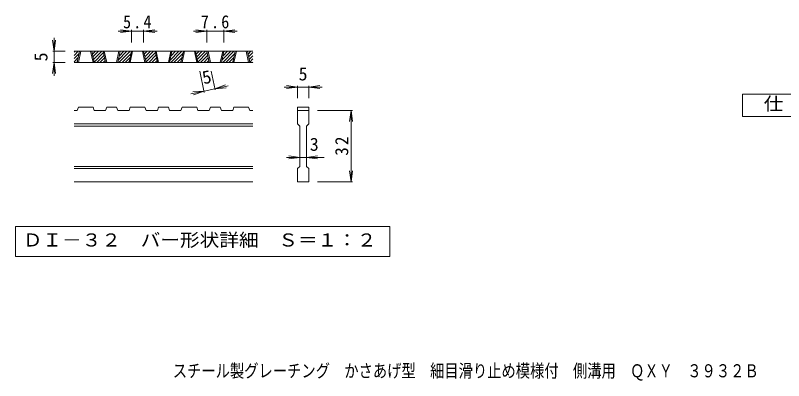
# Model space of a CAD drawing. Units: millimetres on the paper, enlarged 5 times, with parts at other scales. Extents: x -769 to 886, y -683 to 633.
# Drawn here: x -625 to 235, y -683 to -274 of the extents above; entities that cross this region are included whole.
import ezdxf
from ezdxf.enums import TextEntityAlignment as Align

# ---------------------------------------------------------------- set-up
doc = ezdxf.new("R2010")
doc.units = ezdxf.units.MM
doc.header["$LTSCALE"] = 5
for name, color, linetype, lineweight in [('D-0_通り芯', 3, 'Continuous', 9), ('D-4_寸法', 7, 'Continuous', 9), ('F-4_F-4ﾚｲﾔ', 2, 'Continuous', 9)]:
    doc.layers.add(name, color=color, linetype=linetype, lineweight=lineweight)
doc.layers.add('F-5_F-5ﾚｲﾔ', color=2, linetype='Continuous')
doc.styles.add('ＭＳ ゴシック', font='')
doc.styles.get('ＭＳ ゴシック').set_extended_font_data('MS Gothic')

msp = doc.modelspace()

# ---------------------------------------------------------------- linework, layer by layer
at = {"layer": 'D-0_通り芯'}
for p, q in [((-558.773, -318.658), (-554.24, -314.124)), ((-558.773, -315.122), (-557.775, -314.124)), ((-358.773, -314.124), (-558.773, -314.124)), ((-558.773, -322.193), (-553.192, -316.612)), ((-555.335, -326.624), (-552.66, -314.124)), ((-554.085, -326.624), (-551.41, -314.124)), ((-540.335, -314.124), (-537.66, -326.624)), ((-539.085, -314.124), (-536.41, -326.624)), ((-538.999, -314.523), (-538.6, -314.124)), ((-538.376, -317.436), (-535.065, -314.124)), ((-537.753, -320.348), (-531.529, -314.124)), ((-537.129, -323.26), (-527.993, -314.124)), ((-536.506, -326.173), (-525.977, -315.643)), ((-523.627, -326.624), (-526.302, -314.124)), ((-522.377, -326.624), (-525.052, -314.124)), ((-508.627, -314.124), (-511.302, -326.624)), ((-507.377, -314.124), (-510.052, -326.624)), ((-509.464, -323.879), (-499.709, -314.124)), ((-508.674, -326.624), (-496.174, -314.124)), ((-508.501, -319.381), (-503.245, -314.124)), ((-507.539, -314.883), (-506.78, -314.124)), ((-505.138, -326.624), (-495.126, -316.612)), ((-497.269, -326.624), (-494.594, -314.124)), ((-496.019, -326.624), (-493.344, -314.124)), ((-482.269, -314.124), (-479.594, -326.624)), ((-481.019, -314.124), (-478.344, -326.624)), ((-480.933, -314.523), (-480.534, -314.124)), ((-480.31, -317.436), (-476.999, -314.124)), ((-479.687, -320.348), (-473.463, -314.124)), ((-479.063, -323.26), (-469.927, -314.124)), ((-478.44, -326.173), (-467.911, -315.643)), ((-465.561, -326.624), (-468.236, -314.124)), ((-464.311, -326.624), (-466.986, -314.124)), ((-450.561, -314.124), (-453.236, -326.624)), ((-449.311, -314.124), (-451.986, -326.624)), ((-451.398, -323.879), (-441.643, -314.124)), ((-450.608, -326.624), (-438.108, -314.124)), ((-450.435, -319.381), (-445.179, -314.124)), ((-449.473, -314.883), (-448.714, -314.124)), ((-447.072, -326.624), (-437.06, -316.612)), ((-439.202, -326.624), (-436.527, -314.124)), ((-437.952, -326.624), (-435.277, -314.124)), ((-424.202, -314.124), (-421.527, -326.624)), ((-422.952, -314.124), (-420.277, -326.624)), ((-422.867, -314.523), (-422.468, -314.124)), ((-422.244, -317.436), (-418.932, -314.124)), ((-421.621, -320.348), (-415.397, -314.124)), ((-420.997, -323.26), (-411.861, -314.124)), ((-420.374, -326.173), (-409.845, -315.643)), ((-407.494, -326.624), (-410.169, -314.124)), ((-406.244, -326.624), (-408.919, -314.124)), ((-392.494, -314.124), (-395.169, -326.624)), ((-391.244, -314.124), (-393.919, -326.624)), ((-393.332, -323.879), (-383.577, -314.124)), ((-392.542, -326.624), (-380.042, -314.124)), ((-392.369, -319.381), (-387.113, -314.124)), ((-391.407, -314.883), (-390.648, -314.124)), ((-389.006, -326.624), (-378.994, -316.612)), ((-381.136, -326.624), (-378.461, -314.124)), ((-379.886, -326.624), (-377.211, -314.124)), ((-366.136, -314.124), (-363.461, -326.624)), ((-364.886, -314.124), (-362.211, -326.624)), ((-364.801, -314.523), (-364.402, -314.124)), ((-364.178, -317.436), (-360.866, -314.124)), ((-363.555, -320.348), (-358.773, -315.566)), ((-558.773, -325.729), (-554.155, -321.11)), ((-358.773, -326.624), (-558.773, -326.624)), ((-556.133, -326.624), (-555.117, -325.608)), ((-533.423, -326.624), (-525.353, -318.555)), ((-529.887, -326.624), (-524.73, -321.468)), ((-526.351, -326.624), (-524.107, -324.38)), ((-501.603, -326.624), (-496.088, -321.11)), ((-498.067, -326.624), (-497.051, -325.608)), ((-475.357, -326.624), (-467.287, -318.555)), ((-471.821, -326.624), (-466.664, -321.468)), ((-468.285, -326.624), (-466.041, -324.38)), ((-443.537, -326.624), (-438.022, -321.11)), ((-440.001, -326.624), (-438.985, -325.608)), ((-417.291, -326.624), (-409.221, -318.555)), ((-413.755, -326.624), (-408.598, -321.468)), ((-410.219, -326.624), (-407.975, -324.38)), ((-385.471, -326.624), (-379.956, -321.11)), ((-381.935, -326.624), (-380.919, -325.608)), ((-362.931, -323.26), (-358.773, -319.102)), ((-362.308, -326.173), (-358.773, -322.637)), ((-359.224, -326.624), (-358.773, -326.173)), ((-555.335, -380.374), (-554.085, -376.624)), ((-537.66, -376.624), (-554.085, -376.624)), ((-537.66, -376.624), (-536.41, -380.374)), ((-523.627, -380.374), (-522.377, -376.624)), ((-511.302, -376.624), (-522.377, -376.624)), ((-511.302, -376.624), (-510.052, -380.374)), ((-497.269, -380.374), (-496.019, -376.624)), ((-479.594, -376.624), (-496.019, -376.624)), ((-478.344, -380.374), (-479.594, -376.624)), ((-465.561, -380.374), (-464.311, -376.624)), ((-453.236, -376.624), (-464.311, -376.624)), ((-453.236, -376.624), (-451.986, -380.374)), ((-439.202, -380.374), (-437.952, -376.624)), ((-437.952, -376.624), (-421.527, -376.624)), ((-420.277, -380.374), (-421.527, -376.624)), ((-407.494, -380.374), (-406.244, -376.624)), ((-395.169, -376.624), (-406.244, -376.624)), ((-395.169, -376.624), (-393.919, -380.374)), ((-381.136, -380.374), (-379.886, -376.624)), ((-379.886, -376.624), (-363.461, -376.624)), ((-362.211, -380.374), (-363.461, -376.624)), ((-308.773, -376.624), (-296.273, -376.624)), ((-308.773, -376.624), (-308.773, -380.374)), ((-296.273, -376.624), (-296.273, -380.374)), ((-555.335, -380.374), (-558.773, -380.374)), ((-523.627, -380.374), (-536.41, -380.374)), ((-497.269, -380.374), (-510.052, -380.374)), ((-465.561, -380.374), (-478.344, -380.374)), ((-439.202, -380.374), (-451.986, -380.374)), ((-407.494, -380.374), (-420.277, -380.374)), ((-381.136, -380.374), (-393.919, -380.374)), ((-358.773, -380.374), (-362.211, -380.374)), ((-308.773, -380.374), (-296.273, -380.374)), ((-308.773, -395.374), (-308.773, -380.374)), ((-296.273, -380.374), (-296.273, -395.374)), ((-358.773, -395.374), (-558.773, -395.374)), ((-308.773, -395.374), (-306.273, -397.874)), ((-298.773, -397.874), (-296.273, -395.374)), ((-358.773, -397.874), (-558.773, -397.874)), ((-298.773, -397.874), (-298.773, -442.874)), ((-358.773, -442.875), (-558.773, -442.875)), ((-358.773, -445.374), (-558.773, -445.374)), ((-298.773, -442.874), (-296.273, -445.374)), ((-296.273, -445.374), (-296.273, -460.374)), ((-358.773, -460.374), (-558.773, -460.374)), ((-296.273, -460.374), (-308.773, -460.374))]:
    msp.add_line(p, q, dxfattribs=at)
msp.add_lwpolyline([(-308.773, -460.374), (-308.773, -445.374), (-306.273, -442.874), (-306.273, -397.874)], dxfattribs=at)
at = {"layer": 'D-0_通り芯', "color": 7}
msp.add_lwpolyline([(-624.6, -510.374), (-624.6, -543.6), (-205.446, -543.6), (-205.446, -510.374)], close=True, dxfattribs=at)
at = {"layer": 'D-4_寸法'}
for p, q in [((-494.594, -291.624), (-509.594, -291.624)), ((-494.594, -291.624), (-506.987, -289.993)), ((-494.594, -291.624), (-506.987, -293.256)), ((-494.594, -290.124), (-494.594, -304.124)), ((-481.019, -291.624), (-494.594, -291.624)), ((-481.019, -291.624), (-468.625, -289.993)), ((-481.019, -290.124), (-481.019, -304.124)), ((-481.019, -291.624), (-468.625, -293.256)), ((-481.019, -291.624), (-466.019, -291.624)), ((-410.169, -291.624), (-425.169, -291.624)), ((-410.169, -291.624), (-422.563, -289.993)), ((-410.169, -291.624), (-422.563, -293.256)), ((-410.169, -290.124), (-410.169, -304.124)), ((-391.244, -291.624), (-410.169, -291.624)), ((-391.244, -291.624), (-378.851, -289.993)), ((-391.244, -290.124), (-391.244, -304.124)), ((-391.244, -291.624), (-378.851, -293.256)), ((-391.244, -291.624), (-376.244, -291.624)), ((-581.273, -314.124), (-581.273, -299.124)), ((-581.273, -314.124), (-582.905, -301.731)), ((-581.273, -314.124), (-579.641, -301.731)), ((-582.773, -314.124), (-568.773, -314.124)), ((-581.273, -314.124), (-581.273, -326.624)), ((-581.273, -326.624), (-582.905, -339.018)), ((-582.773, -326.624), (-568.773, -326.624)), ((-581.273, -326.624), (-579.641, -339.018)), ((-581.273, -326.624), (-581.273, -341.624)), ((-413.126, -360.043), (-418.185, -336.403)), ((-400.903, -357.427), (-405.402, -336.403)), ((-401.217, -355.96), (-389.439, -351.771)), ((-308.773, -354.124), (-321.166, -352.493)), ((-296.273, -354.124), (-283.88, -352.493)), ((-413.44, -358.576), (-428.108, -361.715)), ((-413.44, -358.576), (-425.9, -359.574)), ((-413.44, -358.576), (-425.217, -362.765)), ((-401.217, -355.96), (-413.44, -358.576)), ((-401.217, -355.96), (-386.549, -352.821)), ((-401.217, -355.96), (-388.757, -354.962)), ((-308.773, -354.124), (-323.773, -354.124)), ((-308.773, -354.124), (-321.166, -355.756)), ((-308.773, -352.624), (-308.773, -366.624)), ((-296.273, -354.124), (-308.773, -354.124)), ((-296.273, -352.624), (-296.273, -366.624)), ((-296.273, -354.124), (-283.88, -355.756)), ((-296.273, -354.124), (-281.273, -354.124)), ((-247.273, -380.374), (-286.273, -380.374)), ((-248.773, -380.374), (-250.405, -392.767)), ((-248.773, -380.374), (-247.142, -392.767)), ((-248.773, -460.374), (-248.773, -380.374)), ((-306.273, -432.874), (-321.273, -432.874)), ((-306.273, -432.874), (-318.666, -431.243)), ((-306.273, -432.874), (-318.666, -434.506)), ((-298.773, -432.874), (-306.273, -432.874)), ((-298.773, -432.874), (-286.38, -431.243)), ((-298.773, -432.874), (-286.38, -434.506)), ((-298.773, -432.874), (-278.773, -432.874)), ((-248.773, -460.374), (-250.405, -447.981)), ((-248.773, -460.374), (-247.142, -447.981)), ((-247.273, -460.374), (-286.273, -460.374))]:
    msp.add_line(p, q, dxfattribs=at)
at = {"layer": 'F-4_F-4ﾚｲﾔ'}
msp.add_lwpolyline([(189.305, -387.055), (189.305, -362.054), (301.805, -362.054), (301.805, -387.055)], close=True, dxfattribs=at)

# ---------------------------------------------------------------- texts
at = {"layer": 'D-0_通り芯', "color": 2, "style": 'ＭＳ ゴシック', "width": 1.1}
msp.add_text('ＤＩ－３２\u3000バー形状詳細\u3000Ｓ＝１：２', height=14.66, dxfattribs=at).set_placement((-616.273, -536.987), align=Align.BOTTOM_LEFT)
at = {"layer": 'D-4_寸法', "color": 2, "style": 'ＭＳ ゴシック'}
for rotation, p in [(90, (-584.273, -325.374)), (12.079, (-412.845, -355.381))]:
    msp.add_text('5', height=14.66, rotation=rotation, dxfattribs=at).set_placement(p, align=Align.BOTTOM_LEFT)
for s, p in [('5', (-307.523, -351.124)), ('3', (-295.023, -429.874))]:
    msp.add_text(s, height=14.66, dxfattribs=at).set_placement(p, align=Align.BOTTOM_LEFT)
at = {"layer": 'D-4_寸法', "color": 2, "char_height": 14.66, "attachment_point": 7, "style": 'ＭＳ ゴシック'}
for s, insert in [('\\T1.27;\\W0.9;5.4', (-504.056, -288.624)), ('\\T1.27;\\W0.9;7.6', (-416.957, -288.624))]:
    msp.add_mtext(s, dxfattribs=dict(at, insert=insert))
at = {"layer": 'D-4_寸法', "color": 2, "insert": (-251.773, -430.999), "char_height": 14.66, "attachment_point": 7, "rotation": 90, "style": 'ＭＳ ゴシック'}
msp.add_mtext('\\T1.27;\\W0.95;32', dxfattribs=at)
at = {"layer": 'F-4_F-4ﾚｲﾔ', "style": 'ＭＳ ゴシック', "width": 1.1}
msp.add_text('仕\u3000様', height=14.66, dxfattribs=at).set_placement((213.055, -384.555), align=Align.BOTTOM_LEFT)
at = {"layer": 'F-5_F-5ﾚｲﾔ', "style": 'ＭＳ ゴシック', "width": 0.8}
msp.add_text('スチール製グレーチング\u3000かさあげ型\u3000細目滑り止め模様付\u3000側溝用\u3000ＱＸＹ\u3000３９３２Ｂ', height=14.66, dxfattribs=at).set_placement((-448.384, -683.409), align=Align.BOTTOM_LEFT)

doc.saveas('drawing.dxf')
